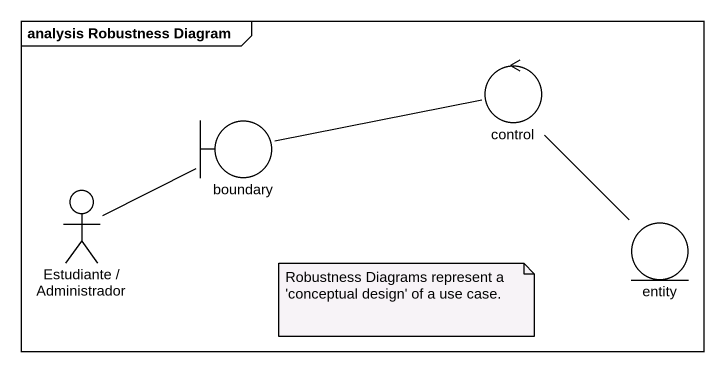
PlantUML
@startuml
mainframe analysis Robustness Diagram
control "control" as control_
boundary "boundary" as boundary_
actor "Estudiante / Administrador" as Estudiante_Administrador
entity "entity" as entity_
control_ -- entity_
boundary_ -right- control_
Estudiante_Administrador -right- boundary_
note as N1
  Robustness Diagrams represent a 'conceptual design' of a use case.
end note
@enduml
